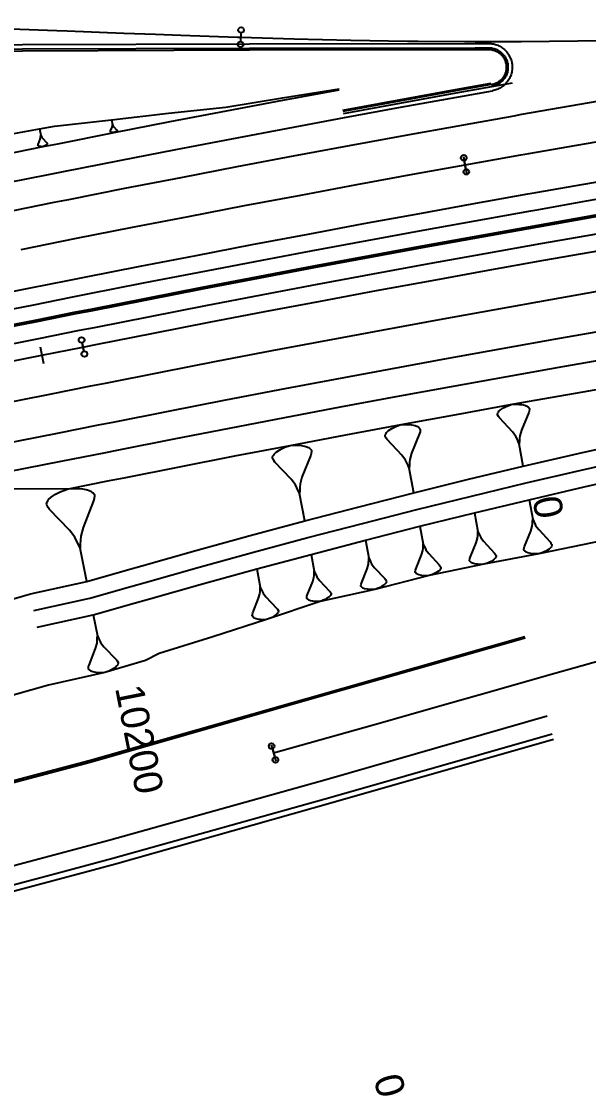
# Model space of a CAD drawing. Extents: x 389565 to 391267, y 804651 to 804848.
# Drawn here: x 390812.1 to 390862.1, y 804680.4 to 804775.1 of the extents above; entities that cross this region are included whole.
import ezdxf
from ezdxf.enums import TextEntityAlignment as Align

# ---------------------------------------------------------------- set-up
doc = ezdxf.new("R2010")
doc.units = 0
doc.layers.get('0').update_dxf_attribs({"linetype": 'CONTINUOUS'})
doc.styles.add('ARIAL', font='ARIAL.FON')

msp = doc.modelspace()

# ---------------------------------------------------------------- linework, layer by layer
at = {"color": 1}
for p, q in [((390831.4755, 804774.073), (390831.4484, 804773.3136)), ((390851.287, 804762.0764), (390851.1526, 804762.8242)), ((390817.6351, 804746.028), (390817.4866, 804746.7731)), ((390817.4866, 804746.7731), (390817.6351, 804746.028)), ((390834.244, 804710.9995), (390834.451, 804710.2685))]:
    msp.add_line(p, q, dxfattribs=at)
at = {"color": 7}
for p, q in [((390820.0764, 804766.4261), (390820.1567, 804766.0162)), ((390813.7284, 804765.6201), (390813.8412, 804765.0547)), ((390819.9786, 804765.3732), (390819.9835, 804765.4107)), ((390819.9809, 804765.3615), (390819.9786, 804765.3732)), ((390819.9972, 804765.3404), (390819.9809, 804765.3615)), ((390819.9835, 804765.4107), (390819.9906, 804765.4364)), ((390819.9906, 804765.4364), (390820.1206, 804765.7659)), ((390820.0112, 804765.331), (390819.9972, 804765.3404)), ((390820.0252, 804765.3216), (390820.0112, 804765.331)), ((390820.065, 804765.305), (390820.0252, 804765.3216)), ((390820.1281, 804765.2931), (390820.065, 804765.305)), ((390820.1206, 804765.7659), (390820.1491, 804765.8688)), ((390820.1655, 804765.2883), (390820.1281, 804765.2931)), ((390820.1491, 804765.8688), (390820.1516, 804765.9179)), ((390820.1516, 804765.9179), (390820.1541, 804765.967)), ((390820.1541, 804765.967), (390820.1567, 804766.0162)), ((390820.1567, 804766.0162), (390820.1776, 804765.9716)), ((390820.2147, 804765.2857), (390820.1655, 804765.2883)), ((390820.1776, 804765.9716), (390820.1985, 804765.9271)), ((390820.1985, 804765.9271), (390820.2194, 804765.8825)), ((390820.299, 804765.2901), (390820.2147, 804765.2857)), ((390820.2194, 804765.8825), (390820.2846, 804765.798)), ((390820.2846, 804765.798), (390820.5293, 804765.5419)), ((390820.3786, 804765.3179), (390820.299, 804765.2901)), ((390820.4232, 804765.3387), (390820.3786, 804765.3179)), ((390820.456, 804765.3573), (390820.4232, 804765.3387)), ((390820.51, 804765.3922), (390820.456, 804765.3573)), ((390820.5405, 804765.4225), (390820.51, 804765.3922)), ((390820.5293, 804765.5419), (390820.5456, 804765.5208)), ((390820.55, 804765.4365), (390820.5405, 804765.4225)), ((390820.5456, 804765.5208), (390820.5642, 804765.488)), ((390820.5594, 804765.4506), (390820.55, 804765.4365)), ((390820.5665, 804765.4763), (390820.5594, 804765.4506)), ((390820.5642, 804765.488), (390820.5665, 804765.4763)), ((390813.5984, 804764.1664), (390813.6049, 804764.2181)), ((390813.6016, 804764.1502), (390813.5984, 804764.1664)), ((390813.6242, 804764.1211), (390813.6016, 804764.1502)), ((390813.6049, 804764.2181), (390813.6146, 804764.2536)), ((390813.6146, 804764.2536), (390813.7925, 804764.709)), ((390813.7925, 804764.709), (390813.8314, 804764.8511)), ((390813.8314, 804764.8511), (390813.8347, 804764.919)), ((390813.8347, 804764.919), (390813.8379, 804764.9868)), ((390813.8379, 804764.9868), (390813.8412, 804765.0547)), ((390813.8412, 804765.0547), (390813.8702, 804764.9933)), ((390813.8702, 804764.9933), (390813.8993, 804764.9319)), ((390813.8993, 804764.9319), (390813.9283, 804764.8705)), ((390813.9283, 804764.8705), (390814.0187, 804764.7541)), ((390814.0187, 804764.7541), (390814.3577, 804764.4018)), ((390814.2574, 804764.1466), (390814.2122, 804764.1208)), ((390814.3318, 804764.195), (390814.2574, 804764.1466)), ((390814.3738, 804764.237), (390814.3318, 804764.195)), ((390814.3577, 804764.4018), (390814.3803, 804764.3727)), ((390814.3867, 804764.2564), (390814.3738, 804764.237)), ((390814.3803, 804764.3727), (390814.4061, 804764.3274)), ((390814.3997, 804764.2757), (390814.3867, 804764.2564)), ((390814.4094, 804764.3113), (390814.3997, 804764.2757)), ((390814.4061, 804764.3274), (390814.4094, 804764.3113)), ((390813.6436, 804764.1082), (390813.6242, 804764.1211)), ((390813.663, 804764.0953), (390813.6436, 804764.1082)), ((390813.7179, 804764.0726), (390813.663, 804764.0953)), ((390813.8051, 804764.0564), (390813.7179, 804764.0726)), ((390813.8568, 804764.0499), (390813.8051, 804764.0564)), ((390813.9246, 804764.0466), (390813.8568, 804764.0499)), ((390814.0409, 804764.053), (390813.9246, 804764.0466)), ((390814.1508, 804764.0917), (390814.0409, 804764.053)), ((390814.2122, 804764.1208), (390814.1508, 804764.0917)), ((390854.0725, 804740.4809), (390854.1085, 804740.6033)), ((390854.0826, 804740.4247), (390854.0725, 804740.4809)), ((390854.1085, 804740.6033), (390854.1546, 804740.6696)), ((390854.1546, 804740.6696), (390854.2007, 804740.7358)), ((390854.2007, 804740.7358), (390854.349, 804740.8784)), ((390854.349, 804740.8784), (390854.6097, 804741.0412)), ((390854.6097, 804741.0412), (390854.7682, 804741.1276)), ((390854.7682, 804741.1276), (390854.9828, 804741.2242)), ((390854.9828, 804741.2242), (390855.3659, 804741.351)), ((390855.3659, 804741.351), (390855.7692, 804741.3654)), ((390855.7692, 804741.3654), (390856.0039, 804741.3496)), ((390856.0039, 804741.3496), (390856.1825, 804741.3237)), ((390856.1825, 804741.3237), (390856.4836, 804741.2618)), ((390856.8293, 804740.6281), (390856.1828, 804739.0624)), ((390856.4836, 804741.2618), (390856.6723, 804741.1797)), ((390856.6723, 804741.1797), (390856.7385, 804741.1336)), ((390856.7385, 804741.1336), (390856.8048, 804741.0875)), ((390856.8048, 804741.0875), (390856.8811, 804740.9853)), ((390856.8653, 804740.7505), (390856.8293, 804740.6281)), ((390856.8912, 804740.9291), (390856.8653, 804740.7505)), ((390856.8811, 804740.9853), (390856.8912, 804740.9291)), ((390845.1677, 804739.4264), (390845.5902, 804739.5687)), ((390845.5902, 804739.5687), (390846.0355, 804739.587)), ((390846.0355, 804739.587), (390846.295, 804739.5709)), ((390846.295, 804739.5709), (390846.4924, 804739.5433)), ((390846.4924, 804739.5433), (390846.8253, 804739.4767)), ((390854.1691, 804740.2663), (390854.0826, 804740.4247)), ((390854.2454, 804740.164), (390854.1691, 804740.2663)), ((390855.3964, 804738.9211), (390854.2454, 804740.164)), ((390844.1667, 804738.6001), (390844.2057, 804738.7355)), ((390844.1782, 804738.5381), (390844.1667, 804738.6001)), ((390844.2057, 804738.7355), (390844.2563, 804738.809)), ((390844.2563, 804738.809), (390844.3068, 804738.8825)), ((390844.3068, 804738.8825), (390844.4698, 804739.0408)), ((390844.4698, 804739.0408), (390844.7568, 804739.2222)), ((390844.7568, 804739.2222), (390844.9313, 804739.3186)), ((390844.9313, 804739.3186), (390845.1677, 804739.4264)), ((390847.2108, 804738.7787), (390846.5058, 804737.0456)), ((390846.8253, 804739.4767), (390847.0342, 804739.3871)), ((390847.0342, 804739.3871), (390847.1076, 804739.3366)), ((390847.1076, 804739.3366), (390847.1811, 804739.2861)), ((390847.1811, 804739.2861), (390847.266, 804739.1736)), ((390847.2499, 804738.9142), (390847.2108, 804738.7787)), ((390847.2775, 804739.1116), (390847.2499, 804738.9142)), ((390847.266, 804739.1736), (390847.2775, 804739.1116)), ((390855.7018, 804738.5121), (390855.3964, 804738.9211)), ((390856.0388, 804738.5727), (390856.023, 804738.3379)), ((390856.1828, 804739.0624), (390856.0388, 804738.5727)), ((390835.3569, 804737.5749), (390835.824, 804737.735)), ((390835.824, 804737.735), (390836.3172, 804737.7579)), ((390836.3172, 804737.7579), (390836.6047, 804737.7415)), ((390836.6047, 804737.7415), (390836.8236, 804737.7121)), ((390836.8236, 804737.7121), (390837.1927, 804737.6403)), ((390837.1927, 804737.6403), (390837.4246, 804737.5423)), ((390844.2746, 804738.3636), (390844.1782, 804738.5381)), ((390844.3595, 804738.2511), (390844.2746, 804738.3636)), ((390845.638, 804736.885), (390844.3595, 804738.2511)), ((390855.7983, 804738.2975), (390855.7018, 804738.5121)), ((390855.8948, 804738.0829), (390855.7983, 804738.2975)), ((390855.9913, 804737.8683), (390855.8948, 804738.0829)), ((390856.0072, 804738.1031), (390855.9913, 804737.8683)), ((390856.3444, 804735.9023), (390855.9913, 804737.8683)), ((390856.023, 804738.3379), (390856.0072, 804738.1031)), ((390834.2528, 804736.6538), (390834.2953, 804736.804)), ((390834.2953, 804736.804), (390834.3508, 804736.8857)), ((390834.3508, 804736.8857), (390834.4063, 804736.9673)), ((390834.4063, 804736.9673), (390834.586, 804737.1437)), ((390834.586, 804737.1437), (390834.9028, 804737.3463)), ((390834.9028, 804737.3463), (390835.0956, 804737.4541)), ((390835.0956, 804737.4541), (390835.3569, 804737.5749)), ((390837.6239, 804736.8694), (390836.853, 804734.9454)), ((390837.4246, 804737.5423), (390837.5063, 804737.4868)), ((390837.5063, 804737.4868), (390837.5879, 804737.4312)), ((390837.5879, 804737.4312), (390837.6827, 804737.3071)), ((390837.6663, 804737.0196), (390837.6239, 804736.8694)), ((390837.6957, 804737.2385), (390837.6663, 804737.0196)), ((390837.6827, 804737.3071), (390837.6957, 804737.2385)), ((390845.9777, 804736.435), (390845.638, 804736.885)), ((390846.5058, 804737.0456), (390846.3496, 804736.5038)), ((390834.2659, 804736.5852), (390834.2528, 804736.6538)), ((390834.3737, 804736.3924), (390834.2659, 804736.5852)), ((390834.4684, 804736.2683), (390834.3737, 804736.3924)), ((390835.8926, 804734.7624), (390834.4684, 804736.2683)), ((390846.0856, 804736.1985), (390845.9777, 804736.435)), ((390846.1934, 804735.962), (390846.0856, 804736.1985)), ((390846.3013, 804735.7256), (390846.1934, 804735.962)), ((390846.3174, 804735.985), (390846.3013, 804735.7256)), ((390846.7027, 804733.556), (390846.3013, 804735.7256)), ((390846.3335, 804736.2444), (390846.3174, 804735.985)), ((390846.3496, 804736.5038), (390846.3335, 804736.2444)), ((390836.853, 804734.9454), (390836.6831, 804734.3443)), ((390815.7023, 804733.7107), (390816.2755, 804733.9115)), ((390816.2755, 804733.9115), (390816.8819, 804733.9437)), ((390816.8819, 804733.9437), (390817.2356, 804733.926)), ((390817.2356, 804733.926), (390817.5051, 804733.8917)), ((390817.5051, 804733.8917), (390817.9597, 804733.8063)), ((390836.2715, 804734.2659), (390835.8926, 804734.7624)), ((390836.3924, 804734.0046), (390836.2715, 804734.2659)), ((390836.5133, 804733.7433), (390836.3924, 804734.0046)), ((390836.6668, 804734.0569), (390836.6505, 804733.7694)), ((390836.6831, 804734.3443), (390836.6668, 804734.0569)), ((390814.4705, 804732.8546), (390814.5382, 804732.9555)), ((390814.5382, 804732.9555), (390814.7577, 804733.174)), ((390814.7577, 804733.174), (390815.1457, 804733.4257)), ((390815.1457, 804733.4257), (390815.3818, 804733.5599)), ((390815.3818, 804733.5599), (390815.7023, 804733.7107)), ((390817.9597, 804733.8063), (390818.2457, 804733.6877)), ((390818.2457, 804733.6877), (390818.3467, 804733.6201)), ((390818.3467, 804733.6201), (390818.4476, 804733.5525)), ((390818.4476, 804733.5525), (390818.5651, 804733.4006)), ((390818.5474, 804733.0469), (390818.4964, 804732.8617)), ((390818.5817, 804733.3163), (390818.5474, 804733.0469)), ((390818.5651, 804733.4006), (390818.5817, 804733.3163)), ((390836.6341, 804733.4819), (390836.5133, 804733.7433)), ((390836.6505, 804733.7694), (390836.6341, 804733.4819)), ((390837.0915, 804731.081), (390836.6341, 804733.4819)), ((390856.8747, 804732.9496), (390857.1835, 804731.2302)), ((390814.3519, 804732.5686), (390814.4029, 804732.7537)), ((390814.3686, 804732.4843), (390814.3519, 804732.5686)), ((390814.5028, 804732.2481), (390814.3686, 804732.4843)), ((390814.4029, 804732.7537), (390814.4705, 804732.8546)), ((390814.6203, 804732.0963), (390814.5028, 804732.2481)), ((390816.3845, 804730.2559), (390814.6203, 804732.0963)), ((390818.4964, 804732.8617), (390817.5642, 804730.4889)), ((390852.058, 804731.7939), (390852.3564, 804730.1572)), ((390857.1559, 804730.8195), (390857.1697, 804731.0248)), ((390857.1697, 804731.0248), (390857.1835, 804731.2302)), ((390857.1835, 804731.2302), (390857.268, 804731.0425)), ((390857.268, 804731.0425), (390857.3524, 804730.8548)), ((390816.8547, 804729.6484), (390816.3845, 804730.2559)), ((390817.5642, 804730.4889), (390817.3603, 804729.7482)), ((390847.2486, 804730.6061), (390847.539, 804729.0365)), ((390852.3437, 804729.9616), (390852.3564, 804730.1572)), ((390852.3564, 804730.1572), (390852.4372, 804729.9787)), ((390856.4507, 804728.8166), (390857.0161, 804730.1859)), ((390857.0161, 804730.1859), (390857.142, 804730.6142)), ((390857.142, 804730.6142), (390857.1559, 804730.8195)), ((390857.3524, 804730.8548), (390857.4368, 804730.6671)), ((390857.4368, 804730.6671), (390857.7039, 804730.3094)), ((390857.7039, 804730.3094), (390858.7105, 804729.2224)), ((390817.0056, 804729.328), (390816.8547, 804729.6484)), ((390817.1564, 804729.0076), (390817.0056, 804729.328)), ((390817.3426, 804729.3945), (390817.3249, 804729.0408)), ((390817.3603, 804729.7482), (390817.3426, 804729.3945)), ((390842.4468, 804729.3861), (390842.7412, 804727.8181)), ((390851.6644, 804727.8567), (390852.1995, 804729.1622)), ((390852.1995, 804729.1622), (390852.3184, 804729.5704)), ((390852.3184, 804729.5704), (390852.331, 804729.766)), ((390852.331, 804729.766), (390852.3437, 804729.9616)), ((390852.4372, 804729.9787), (390852.5181, 804729.8001)), ((390852.5181, 804729.8001), (390852.599, 804729.6216)), ((390852.599, 804729.6216), (390852.8542, 804729.2816)), ((390852.8542, 804729.2816), (390853.8156, 804728.2489)), ((390858.7105, 804729.2224), (390858.7773, 804729.133)), ((390858.7773, 804729.133), (390858.8528, 804728.9944)), ((390817.3072, 804728.6871), (390817.1564, 804729.0076)), ((390817.3249, 804729.0408), (390817.3072, 804728.6871)), ((390817.8896, 804725.7379), (390817.3072, 804728.6871)), ((390847.3911, 804728.0815), (390847.5041, 804728.4735)), ((390847.5041, 804728.4735), (390847.5157, 804728.6611)), ((390847.5157, 804728.6611), (390847.5274, 804728.8488)), ((390847.5274, 804728.8488), (390847.539, 804729.0365)), ((390847.539, 804729.0365), (390847.6171, 804728.8654)), ((390847.6171, 804728.8654), (390847.6951, 804728.6943)), ((390847.6951, 804728.6943), (390847.7731, 804728.5233)), ((390847.7731, 804728.5233), (390848.0189, 804728.1977)), ((390848.0189, 804728.1977), (390848.9439, 804727.2093)), ((390853.8156, 804728.2489), (390853.8794, 804728.1639)), ((390853.8794, 804728.1639), (390853.9518, 804728.0321)), ((390856.3965, 804728.5533), (390856.4192, 804728.7095)), ((390856.4054, 804728.5041), (390856.3965, 804728.5533)), ((390856.4721, 804728.4147), (390856.4054, 804728.5041)), ((390856.4192, 804728.7095), (390856.4507, 804728.8166)), ((390856.5301, 804728.3744), (390856.4721, 804728.4147)), ((390856.588, 804728.3341), (390856.5301, 804728.3744)), ((390856.7531, 804728.2623), (390856.588, 804728.3341)), ((390857.0163, 804728.2082), (390856.7531, 804728.2623)), ((390857.1725, 804728.1855), (390857.0163, 804728.2082)), ((390857.3779, 804728.1717), (390857.1725, 804728.1855)), ((390857.7306, 804728.1843), (390857.3779, 804728.1717)), ((390858.0656, 804728.2952), (390857.7306, 804728.1843)), ((390858.2533, 804728.3796), (390858.0656, 804728.2952)), ((390858.3919, 804728.4552), (390858.2533, 804728.3796)), ((390858.6199, 804728.5976), (390858.3919, 804728.4552)), ((390858.7496, 804728.7223), (390858.6199, 804728.5976)), ((390858.7899, 804728.7803), (390858.7496, 804728.7223)), ((390858.8302, 804728.8382), (390858.7899, 804728.7803)), ((390858.8617, 804728.9453), (390858.8302, 804728.8382)), ((390858.8528, 804728.9944), (390858.8617, 804728.9453)), ((390837.6528, 804728.134), (390837.9376, 804726.6389)), ((390842.5959, 804726.8633), (390842.7078, 804727.2553)), ((390842.7078, 804727.2553), (390842.7189, 804727.4429)), ((390842.7189, 804727.4429), (390842.7301, 804727.6305)), ((390842.7301, 804727.6305), (390842.7412, 804727.8181)), ((390842.7412, 804727.8181), (390842.8197, 804727.6473)), ((390842.8197, 804727.6473), (390842.8981, 804727.4766)), ((390842.8981, 804727.4766), (390842.9766, 804727.3058)), ((390842.9766, 804727.3058), (390843.2231, 804726.981)), ((390846.881, 804726.8276), (390847.3911, 804728.0815)), ((390848.9439, 804727.2093), (390849.0053, 804727.1279)), ((390851.6135, 804727.6058), (390851.6347, 804727.7547)), ((390851.6221, 804727.5591), (390851.6135, 804727.6058)), ((390851.6859, 804727.4741), (390851.6221, 804727.5591)), ((390851.6347, 804727.7547), (390851.6644, 804727.8567)), ((390851.7412, 804727.4358), (390851.6859, 804727.4741)), ((390851.7965, 804727.3976), (390851.7412, 804727.4358)), ((390851.9538, 804727.3296), (390851.7965, 804727.3976)), ((390852.2047, 804727.2787), (390851.9538, 804727.3296)), ((390852.3535, 804727.2576), (390852.2047, 804727.2787)), ((390852.5491, 804727.2449), (390852.3535, 804727.2576)), ((390852.885, 804727.2578), (390852.5491, 804727.2449)), ((390853.2038, 804727.3643), (390852.885, 804727.2578)), ((390853.3823, 804727.4451), (390853.2038, 804727.3643)), ((390853.5141, 804727.5175), (390853.3823, 804727.4451)), ((390853.7309, 804727.6536), (390853.5141, 804727.5175)), ((390853.8541, 804727.7727), (390853.7309, 804727.6536)), ((390853.8923, 804727.828), (390853.8541, 804727.7727)), ((390853.9306, 804727.8833), (390853.8923, 804727.828)), ((390853.9603, 804727.9854), (390853.9306, 804727.8833)), ((390853.9518, 804728.0321), (390853.9603, 804727.9854)), ((390832.8669, 804726.8498), (390833.1776, 804725.2416)), ((390837.9071, 804726.1019), (390837.9173, 804726.2809)), ((390837.9173, 804726.2809), (390837.9275, 804726.4599)), ((390837.9275, 804726.4599), (390837.9376, 804726.6389)), ((390837.9376, 804726.6389), (390838.0129, 804726.4762)), ((390838.0129, 804726.4762), (390838.0882, 804726.3135)), ((390838.0882, 804726.3135), (390838.1634, 804726.1507)), ((390842.0893, 804725.6087), (390842.5959, 804726.8633)), ((390843.2231, 804726.981), (390844.1501, 804725.9956)), ((390846.8328, 804726.5868), (390846.8527, 804726.7296)), ((390846.8411, 804726.5419), (390846.8328, 804726.5868)), ((390846.9025, 804726.4605), (390846.8411, 804726.5419)), ((390846.8527, 804726.7296), (390846.881, 804726.8276)), ((390846.9557, 804726.424), (390846.9025, 804726.4605)), ((390847.0088, 804726.3874), (390846.9557, 804726.424)), ((390847.1599, 804726.3226), (390847.0088, 804726.3874)), ((390847.4008, 804726.2744), (390847.1599, 804726.3226)), ((390847.5436, 804726.2545), (390847.4008, 804726.2744)), ((390847.7313, 804726.2428), (390847.5436, 804726.2545)), ((390848.0535, 804726.2561), (390847.7313, 804726.2428)), ((390848.3591, 804726.359), (390848.0535, 804726.2561)), ((390848.5302, 804726.437), (390848.3591, 804726.359)), ((390848.6564, 804726.5068), (390848.5302, 804726.437)), ((390848.8641, 804726.638), (390848.6564, 804726.5068)), ((390848.982, 804726.7525), (390848.8641, 804726.638)), ((390849.0186, 804726.8057), (390848.982, 804726.7525)), ((390849.0053, 804727.1279), (390849.0751, 804727.0017)), ((390849.0551, 804726.8588), (390849.0186, 804726.8057)), ((390849.0834, 804726.9568), (390849.0551, 804726.8588)), ((390849.0751, 804727.0017), (390849.0834, 804726.9568)), ((390837.3213, 804724.5295), (390837.8014, 804725.7276)), ((390837.8014, 804725.7276), (390837.9071, 804726.1019)), ((390838.1634, 804726.1507), (390838.3994, 804725.8416)), ((390838.3994, 804725.8416), (390839.2863, 804724.9038)), ((390842.0418, 804725.3679), (390842.0614, 804725.5107)), ((390842.0502, 804725.3231), (390842.0418, 804725.3679)), ((390842.1118, 804725.2419), (390842.0502, 804725.3231)), ((390842.0614, 804725.5107), (390842.0893, 804725.6087)), ((390844.0719, 804725.4244), (390843.8647, 804725.2927)), ((390844.1895, 804725.5392), (390844.0719, 804725.4244)), ((390844.1501, 804725.9956), (390844.2118, 804725.9144)), ((390844.2258, 804725.5924), (390844.1895, 804725.5392)), ((390844.2118, 804725.9144), (390844.2818, 804725.7884)), ((390844.2622, 804725.6456), (390844.2258, 804725.5924)), ((390844.2902, 804725.7436), (390844.2622, 804725.6456)), ((390844.2818, 804725.7884), (390844.2902, 804725.7436)), ((390833.0335, 804724.2605), (390833.1463, 804724.6636)), ((390833.1463, 804724.6636), (390833.1567, 804724.8563)), ((390833.1567, 804724.8563), (390833.1672, 804725.049)), ((390833.1672, 804725.049), (390833.1776, 804725.2416)), ((390833.1776, 804725.2416), (390833.259, 804725.0667)), ((390833.259, 804725.0667), (390833.3405, 804724.8918)), ((390833.3405, 804724.8918), (390833.422, 804724.7169)), ((390833.422, 804724.7169), (390833.6768, 804724.3848)), ((390833.6768, 804724.3848), (390834.6339, 804723.3781)), ((390837.2766, 804724.2997), (390837.2949, 804724.436)), ((390837.2949, 804724.436), (390837.3213, 804724.5295)), ((390839.2131, 804724.3587), (390839.0157, 804724.2326)), ((390839.3249, 804724.4685), (390839.2131, 804724.3587)), ((390839.2863, 804724.9038), (390839.3453, 804724.8265)), ((390839.3595, 804724.5194), (390839.3249, 804724.4685)), ((390839.3453, 804724.8265), (390839.4124, 804724.7065)), ((390839.3941, 804724.5702), (390839.3595, 804724.5194)), ((390839.4205, 804724.6638), (390839.3941, 804724.5702)), ((390839.4124, 804724.7065), (390839.4205, 804724.6638)), ((390842.1651, 804725.2055), (390842.1118, 804725.2419)), ((390842.2183, 804725.1691), (390842.1651, 804725.2055)), ((390842.3695, 804725.1047), (390842.2183, 804725.1691)), ((390842.6103, 804725.0572), (390842.3695, 804725.1047)), ((390842.7531, 804725.0376), (390842.6103, 804725.0572)), ((390842.9407, 804725.0265), (390842.7531, 804725.0376)), ((390843.2627, 804725.0405), (390842.9407, 804725.0265)), ((390843.5679, 804725.1442), (390843.2627, 804725.0405)), ((390843.7387, 804725.2227), (390843.5679, 804725.1442)), ((390843.8647, 804725.2927), (390843.7387, 804725.2227)), ((390832.5203, 804722.9698), (390833.0335, 804724.2605)), ((390837.2847, 804724.257), (390837.2766, 804724.2997)), ((390837.3437, 804724.1797), (390837.2847, 804724.257)), ((390837.3945, 804724.1451), (390837.3437, 804724.1797)), ((390837.4454, 804724.1105), (390837.3945, 804724.1451)), ((390837.5898, 804724.0495), (390837.4454, 804724.1105)), ((390837.8197, 804724.0047), (390837.5898, 804724.0495)), ((390837.956, 804723.9864), (390837.8197, 804724.0047)), ((390838.135, 804723.9763), (390837.956, 804723.9864)), ((390838.4421, 804723.9905), (390838.135, 804723.9763)), ((390838.733, 804724.0902), (390838.4421, 804723.9905)), ((390838.8957, 804724.1654), (390838.733, 804724.0902)), ((390839.0157, 804724.2326), (390838.8957, 804724.1654)), ((390818.4709, 804722.7948), (390818.8328, 804720.962)), ((390832.4728, 804722.7223), (390832.4921, 804722.869)), ((390832.4816, 804722.6763), (390832.4728, 804722.7223)), ((390832.5454, 804722.5933), (390832.4816, 804722.6763)), ((390832.4921, 804722.869), (390832.5203, 804722.9698)), ((390832.6002, 804722.5562), (390832.5454, 804722.5933)), ((390832.655, 804722.5191), (390832.6002, 804722.5562)), ((390832.8106, 804722.4539), (390832.655, 804722.5191)), ((390834.0408, 804722.5009), (390833.728, 804722.3928)), ((390834.2157, 804722.5824), (390834.0408, 804722.5009)), ((390834.3447, 804722.655), (390834.2157, 804722.5824)), ((390834.5566, 804722.7912), (390834.3447, 804722.655)), ((390834.6767, 804722.9098), (390834.5566, 804722.7912)), ((390834.6339, 804723.3781), (390834.6976, 804723.2951)), ((390834.7138, 804722.9646), (390834.6767, 804722.9098)), ((390834.6976, 804723.2951), (390834.7702, 804723.1662)), ((390834.7509, 804723.0194), (390834.7138, 804722.9646)), ((390834.7791, 804723.1202), (390834.7509, 804723.0194)), ((390834.7702, 804723.1662), (390834.7791, 804723.1202)), ((390833.0581, 804722.4064), (390832.8106, 804722.4539)), ((390833.2048, 804722.3871), (390833.0581, 804722.4064)), ((390833.3975, 804722.3766), (390833.2048, 804722.3871)), ((390833.728, 804722.3928), (390833.3975, 804722.3766)), ((390818.8108, 804720.5225), (390818.8218, 804720.7423)), ((390818.8218, 804720.7423), (390818.8328, 804720.962)), ((390818.8328, 804720.962), (390818.9266, 804720.7629)), ((390818.9266, 804720.7629), (390819.0203, 804720.5638)), ((390819.0203, 804720.5638), (390819.114, 804720.3647)), ((390818.0938, 804718.3678), (390818.6731, 804719.8424)), ((390818.6731, 804719.8424), (390818.7998, 804720.3027)), ((390818.7998, 804720.3027), (390818.8108, 804720.5225)), ((390819.114, 804720.3647), (390819.4062, 804719.9872)), ((390819.4062, 804719.9872), (390820.5025, 804718.8435)), ((390820.5025, 804718.8435), (390820.5756, 804718.7491)), ((390820.5756, 804718.7491), (390820.659, 804718.6024)), ((390818.0408, 804718.0853), (390818.0621, 804718.2528)), ((390818.0511, 804718.033), (390818.0408, 804718.0853)), ((390818.1242, 804717.9386), (390818.0511, 804718.033)), ((390818.0621, 804718.2528), (390818.0938, 804718.3678)), ((390818.1869, 804717.8966), (390818.1242, 804717.9386)), ((390818.2496, 804717.8545), (390818.1869, 804717.8966)), ((390818.4274, 804717.7808), (390818.2496, 804717.8545)), ((390818.7099, 804717.7278), (390818.4274, 804717.7808)), ((390818.8773, 804717.7065), (390818.7099, 804717.7278)), ((390819.8302, 804717.8403), (390819.474, 804717.7155)), ((390820.0293, 804717.934), (390819.8302, 804717.8403)), ((390820.176, 804718.0174), (390820.0293, 804717.934)), ((390820.4172, 804718.1738), (390820.176, 804718.0174)), ((390820.5536, 804718.3096), (390820.4172, 804718.1738)), ((390820.5956, 804718.3723), (390820.5536, 804718.3096)), ((390820.6376, 804718.435), (390820.5956, 804718.3723)), ((390820.6693, 804718.55), (390820.6376, 804718.435)), ((390820.659, 804718.6024), (390820.6693, 804718.55)), ((390819.0971, 804717.6955), (390818.8773, 804717.7065)), ((390819.474, 804717.7155), (390819.0971, 804717.6955))]:
    msp.add_line(p, q, dxfattribs=at)
at = {"color": 3}
for p, q in [((390851.0871, 804763.1885), (390851.3525, 804761.7121)), ((390813.8052, 804746.4199), (390814.0958, 804744.9483)), ((390834.1431, 804711.3556), (390834.5519, 804709.9124))]:
    msp.add_line(p, q, dxfattribs=at)
at = {"color": 3, "linetype": 'CONTINUOUS'}
for points in [[(390811.1789, 804774.4176), (390815.2586, 804774.2719), (390816.1757, 804774.2391), (390821.1725, 804774.0607), (390823.9547, 804773.9614), (390826.1693, 804773.8823), (390831.1662, 804773.7039), (390831.4619, 804773.6933), (390836.1636, 804773.5439), (390841.1622, 804773.4255), (390846.1616, 804773.3487), (390847.0792, 804773.3391), (390851.1614, 804773.3136), (390856.1614, 804773.3202), (390861.1612, 804773.3684), (390866.1603, 804773.4583), (390871.1586, 804773.5898), (390876.1556, 804773.763), (390881.1509, 804773.9779), (390886.1443, 804774.2343), (390891.1354, 804774.5324), (390896.1239, 804774.872), (390900, 804775.1684)], [(390853.2741, 804773.1472), (390853.3184, 804773.1469), (390853.4183, 804773.1427), (390853.5179, 804773.1337), (390853.6169, 804773.12), (390853.7152, 804773.1017), (390853.8125, 804773.0786), (390853.9086, 804773.051), (390854.0033, 804773.0188), (390854.0963, 804772.9821), (390854.1875, 804772.9411), (390854.2766, 804772.8957), (390854.3634, 804772.8462), (390854.4478, 804772.7926), (390854.5296, 804772.735), (390854.6085, 804772.6736), (390854.6844, 804772.6085), (390854.7572, 804772.5399), (390854.8265, 804772.4679), (390854.8924, 804772.3927), (390854.9546, 804772.3144), (390855.0131, 804772.2333), (390855.0675, 804772.1494), (390855.118, 804772.0631), (390855.1643, 804771.9745), (390855.2063, 804771.8837), (390855.2439, 804771.7911), (390855.2771, 804771.6968), (390855.3057, 804771.601), (390855.3298, 804771.5039), (390855.3492, 804771.4058), (390855.3639, 804771.3069), (390855.3739, 804771.2074), (390855.3792, 804771.1076), (390855.3797, 804771.0076), (390855.3754, 804770.9077), (390855.3664, 804770.8081), (390855.3526, 804770.7091), (390855.3342, 804770.6108), (390855.3111, 804770.5135), (390855.2834, 804770.4174), (390855.2511, 804770.3228), (390855.2144, 804770.2298), (390855.1733, 804770.1386), (390855.1279, 804770.0495), (390855.0783, 804769.9627), (390855.0247, 804769.8783), (390854.967, 804769.7966), (390854.9056, 804769.7177), (390854.8405, 804769.6419), (390854.7718, 804769.5692), (390854.6998, 804769.4998), (390854.6245, 804769.434), (390854.5462, 804769.3719), (390854.465, 804769.3135), (390854.3811, 804769.259), (390854.2947, 804769.2087), (390854.2061, 804769.1624), (390854.1153, 804769.1205), (390854.0226, 804769.0829), (390853.9283, 804769.0498), (390853.8325, 804769.0212), (390853.7354, 804768.9972), (390853.6478, 804768.9797)], [(390851.2198, 804762.4503), (390856.142, 804763.3286), (390856.8347, 804763.4511), (390861.0666, 804764.194), (390865.9933, 804765.0465), (390870.9223, 804765.8862), (390875.8535, 804766.7129), (390880.7869, 804767.5267), (390883.1218, 804767.9072), (390885.7224, 804768.327), (390888.9492, 804768.8415), (390890.6605, 804769.1114), (390895.6012, 804769.8792), (390900, 804770.5479)], [(390800, 804742.9813), (390804.1352, 804743.7712), (390809.044, 804744.7215), (390813.9505, 804745.6841), (390817.5608, 804746.4006), (390818.8547, 804746.6581), (390823.7601, 804747.626), (390828.6681, 804748.581), (390833.5785, 804749.523), (390838.4915, 804750.4522), (390843.4068, 804751.3684), (390848.3245, 804752.2717), (390853.2446, 804753.162), (390858.167, 804754.0394), (390863.0917, 804754.9038), (390868.0187, 804755.7552), (390872.9479, 804756.5937), (390877.8793, 804757.4192), (390882.8128, 804758.2318), (390887.7485, 804759.0313), (390892.6862, 804759.8179), (390893.8343, 804759.9988), (390897.626, 804760.5914), (390900, 804760.9568)], [(390834.3475, 804710.634), (390839.1582, 804711.9967), (390843.9689, 804713.3594), (390848.7797, 804714.7221), (390853.5904, 804716.0848), (390858.4011, 804717.4475), (390863.2118, 804718.8102), (390868.0226, 804720.1728), (390869.8762, 804720.6979), (390872.8296, 804721.5485), (390877.618, 804722.9876), (390882.3853, 804724.495), (390887.1306, 804726.0703), (390891.8529, 804727.7132), (390896.5513, 804729.4235), (390900, 804730.7349)]]:
    msp.add_lwpolyline(points, dxfattribs=at)
at = {"color": 7, "linetype": 'CONTINUOUS'}
for points in [[(390811.1789, 804774.4176), (390815.2586, 804774.2719), (390816.1757, 804774.2391), (390821.1725, 804774.0607), (390823.9547, 804773.9614), (390826.1693, 804773.8823), (390831.1662, 804773.7039), (390831.4619, 804773.6933), (390836.1636, 804773.5439), (390841.1622, 804773.4255), (390846.1616, 804773.3487), (390847.0792, 804773.3391), (390851.1614, 804773.3136), (390856.1614, 804773.3202), (390861.1612, 804773.3684), (390866.1603, 804773.4583), (390871.1586, 804773.5898), (390876.1556, 804773.763), (390881.1509, 804773.9779), (390886.1443, 804774.2343), (390891.1354, 804774.5324), (390896.1239, 804774.872), (390900, 804775.1684)], [(390811.4318, 804758.4378), (390815.0187, 804759.1496), (390816.3214, 804759.4089), (390821.2604, 804760.3834), (390826.2019, 804761.3449), (390831.146, 804762.2934), (390836.0925, 804763.2289), (390841.0415, 804764.1514), (390845.9928, 804765.0608), (390850.6004, 804765.8951), (390850.9466, 804765.9573), (390855.5317, 804766.775), (390856.2256, 804766.8977), (390860.4653, 804767.642), (390865.4011, 804768.4961), (390870.3391, 804769.3372), (390875.2794, 804770.1655), (390880.2217, 804770.9807), (390882.561, 804771.362), (390885.1676, 804771.7828), (390888.402, 804772.2984), (390890.1172, 804772.5689), (390895.0694, 804773.3386), (390900, 804774.088)], [(390800, 804772.6112), (390812.2434, 804772.656), (390832.232, 804772.728), (390852.121, 804772.763), (390853.2713, 804772.7662), (390853.3114, 804772.766), (390853.3932, 804772.7625), (390853.4747, 804772.7552), (390853.5558, 804772.744), (390853.6362, 804772.7289), (390853.7159, 804772.7101), (390853.7945, 804772.6874), (390853.872, 804772.6611), (390853.9482, 804772.6311), (390854.0228, 804772.5975), (390854.0958, 804772.5604), (390854.1669, 804772.5198), (390854.236, 804772.4759), (390854.3029, 804772.4288), (390854.3675, 804772.3786), (390854.4296, 804772.3253), (390854.4892, 804772.2691), (390854.546, 804772.2102), (390854.5999, 804772.1486), (390854.6508, 804772.0845), (390854.6986, 804772.0181), (390854.7432, 804771.9495), (390854.7845, 804771.8788), (390854.8224, 804771.8062), (390854.8568, 804771.732), (390854.8876, 804771.6561), (390854.9148, 804771.5789), (390854.9382, 804771.5005), (390854.9579, 804771.4211), (390854.9738, 804771.3408), (390854.9858, 804771.2598), (390854.994, 804771.1784), (390854.9983, 804771.0966), (390854.9987, 804771.0148), (390854.9952, 804770.933), (390854.9879, 804770.8515), (390854.9766, 804770.7704), (390854.9615, 804770.69), (390854.9426, 804770.6103), (390854.9199, 804770.5317), (390854.8935, 804770.4542), (390854.8635, 804770.3781), (390854.8298, 804770.3035), (390854.7926, 804770.2305), (390854.7521, 804770.1595), (390854.7081, 804770.0904), (390854.661, 804770.0235), (390854.6107, 804769.9589), (390854.5574, 804769.8968), (390854.5012, 804769.8373), (390854.4422, 804769.7806), (390854.3806, 804769.7267), (390854.3165, 804769.6758), (390854.25, 804769.628), (390854.1813, 804769.5835), (390854.1106, 804769.5422), (390854.0381, 804769.5044), (390853.9638, 804769.4701), (390853.8879, 804769.4393), (390853.8107, 804769.4122), (390853.7323, 804769.3888), (390853.6528, 804769.3691), (390853.5811, 804769.3548)], [(390800, 804772.4612), (390812.2439, 804772.506), (390832.2324, 804772.578), (390852.1215, 804772.613), (390853.2702, 804772.6162), (390853.3087, 804772.616), (390853.3833, 804772.6128), (390853.4577, 804772.6061), (390853.5317, 804772.5959), (390853.6052, 804772.5822), (390853.6779, 804772.565), (390853.7497, 804772.5443), (390853.8204, 804772.5203), (390853.8899, 804772.4929), (390853.958, 804772.4622), (390854.0246, 804772.4283), (390854.0895, 804772.3913), (390854.1526, 804772.3513), (390854.2136, 804772.3083), (390854.2726, 804772.2624), (390854.3293, 804772.2138), (390854.3837, 804772.1625), (390854.4355, 804772.1087), (390854.4847, 804772.0525), (390854.5312, 804771.994), (390854.5748, 804771.9334), (390854.6156, 804771.8707), (390854.6532, 804771.8062), (390854.6878, 804771.74), (390854.7192, 804771.6722), (390854.7473, 804771.603), (390854.7721, 804771.5325), (390854.7935, 804771.4609), (390854.8115, 804771.3884), (390854.826, 804771.3152), (390854.837, 804771.2413), (390854.8445, 804771.1669), (390854.8484, 804771.0923), (390854.8488, 804771.0176), (390854.8456, 804770.943), (390854.8388, 804770.8686), (390854.8286, 804770.7946), (390854.8148, 804770.7211), (390854.7975, 804770.6485), (390854.7768, 804770.5767), (390854.7527, 804770.506), (390854.7253, 804770.4365), (390854.6946, 804770.3684), (390854.6607, 804770.3018), (390854.6236, 804770.2369), (390854.5835, 804770.1739), (390854.5405, 804770.1128), (390854.4946, 804770.0539), (390854.4459, 804769.9972), (390854.3946, 804769.9429), (390854.3408, 804769.8911), (390854.2845, 804769.8419), (390854.226, 804769.7955), (390854.1654, 804769.7519), (390854.1027, 804769.7112), (390854.0382, 804769.6736), (390853.9719, 804769.639), (390853.9041, 804769.6077), (390853.8349, 804769.5796), (390853.7644, 804769.5549), (390853.6928, 804769.5335), (390853.6203, 804769.5156), (390853.5548, 804769.5025)], [(390812.1099, 804755.0041), (390815.7031, 804755.7171), (390817.0035, 804755.976), (390821.9334, 804756.9487), (390826.8659, 804757.9085), (390831.8009, 804758.8552), (390836.7384, 804759.789), (390841.6783, 804760.7098), (390846.6206, 804761.6176), (390851.2198, 804762.4503), (390851.5653, 804762.5124), (390856.142, 804763.3286), (390856.8347, 804763.4511), (390861.0666, 804764.194), (390865.9933, 804765.0465), (390870.9223, 804765.8862), (390875.8535, 804766.7129), (390880.7869, 804767.5267), (390883.1218, 804767.9072), (390885.7224, 804768.327), (390888.9492, 804768.8415), (390890.6605, 804769.1114), (390895.6012, 804769.8792), (390900, 804770.5479)], [(390800, 804763.7615), (390800.2827, 804763.8053), (390805.2373, 804764.254), (390810.1393, 804764.9825), (390813.7284, 804765.6201), (390815.0423, 804765.847), (390820.0764, 804766.4261), (390825.1068, 804767.013), (390830.1508, 804767.518), (390835.1311, 804768.3494), (390840.1171, 804769.1471)], [(390840.4629, 804767.2782), (390845.4225, 804768.1892), (390850.3844, 804769.0875), (390853.5287, 804769.6491)], [(390840.4811, 804767.1799), (390845.4404, 804768.0908), (390850.4021, 804768.9891), (390853.5463, 804769.5506)], [(390807.8963, 804750.6107), (390812.788, 804751.5704), (390816.3875, 804752.2847), (390817.6855, 804752.5431), (390822.6064, 804753.514), (390827.5299, 804754.472), (390832.4558, 804755.4171), (390837.3842, 804756.3491), (390842.3151, 804757.2682), (390847.2484, 804758.1744), (390851.8391, 804759.0055), (390856.7523, 804759.8822), (390857.4437, 804760.0045), (390861.6678, 804760.7461), (390866.5856, 804761.597), (390871.5056, 804762.4351), (390876.4277, 804763.2603), (390881.352, 804764.0726), (390883.6827, 804764.4524), (390886.2772, 804764.8713), (390889.4965, 804765.3845), (390891.2037, 804765.6538), (390896.1329, 804766.4198), (390900, 804767.0077)], [(390800, 804742.9813), (390804.1352, 804743.7712), (390809.044, 804744.7215), (390813.9505, 804745.6841), (390817.5608, 804746.4006), (390818.8547, 804746.6581), (390823.7601, 804747.626), (390828.6681, 804748.581), (390833.5785, 804749.523), (390838.4915, 804750.4522), (390843.4068, 804751.3684), (390848.3245, 804752.2717), (390853.2446, 804753.162), (390858.167, 804754.0394), (390863.0917, 804754.9038), (390868.0187, 804755.7552), (390872.9479, 804756.5937), (390877.8793, 804757.4192), (390882.8128, 804758.2318), (390887.7485, 804759.0313), (390892.6862, 804759.8179), (390893.8343, 804759.9988), (390897.626, 804760.5914), (390900, 804760.9568)], [(390800, 804739.4181), (390804.7961, 804740.3341), (390809.7136, 804741.2861), (390814.6286, 804742.2504), (390818.2453, 804742.9681), (390819.5368, 804743.2252), (390824.4332, 804744.1913), (390829.3321, 804745.1445), (390834.2335, 804746.0849), (390839.1373, 804747.0123), (390844.0436, 804747.9268), (390848.9523, 804748.8284), (390853.8633, 804749.7171), (390858.7767, 804750.5929), (390863.6923, 804751.4557), (390868.6102, 804752.3056), (390873.5303, 804753.1425), (390878.4526, 804753.9665), (390883.3771, 804754.7775), (390888.3036, 804755.5756), (390893.2323, 804756.3607), (390894.3782, 804756.5414), (390898.163, 804757.1329), (390900, 804757.4156)], [(390810.3831, 804737.8508), (390815.3067, 804738.8167), (390818.9297, 804739.5357), (390820.2188, 804739.7923), (390825.1062, 804740.7566), (390829.996, 804741.7081), (390834.8884, 804742.6467), (390839.7832, 804743.5724), (390844.6804, 804744.4852), (390849.58, 804745.3852), (390854.482, 804746.2722), (390859.3863, 804747.1464), (390864.2929, 804748.0076), (390869.2017, 804748.8559), (390874.1127, 804749.6913), (390879.0259, 804750.5138), (390883.9413, 804751.3233), (390888.8588, 804752.1199), (390893.7783, 804752.9036), (390894.9221, 804753.0839), (390898.6999, 804753.6743), (390900, 804753.8744)], [(390800, 804721.6206), (390803.1299, 804722.2437), (390808.0845, 804723.2337), (390812.9536, 804724.6613), (390817.8896, 804725.7379), (390821.4759, 804726.7664), (390822.735, 804727.1279), (390827.5122, 804728.4776), (390832.2977, 804729.7953), (390837.0915, 804731.081), (390841.8932, 804732.3346), (390846.7027, 804733.556), (390851.5199, 804734.7453), (390856.3444, 804735.9023), (390861.1762, 804737.0271), (390866.0151, 804738.1195), (390870.8608, 804739.1797), (390875.7131, 804740.2074), (390880.572, 804741.2027), (390885.4371, 804742.1656), (390890.3084, 804743.096), (390895.1856, 804743.9938), (390896.3201, 804744.1979), (390900, 804744.8529)], [(390813.2406, 804723.189), (390818.1803, 804724.2664), (390821.7692, 804725.2953), (390823.0273, 804725.6566), (390827.8006, 804727.0056), (390832.5823, 804728.3226), (390837.3722, 804729.6075), (390842.17, 804730.8604), (390846.9757, 804732.0811), (390851.7889, 804733.2696), (390856.6096, 804734.4259), (390861.4375, 804735.55), (390866.2725, 804736.6418), (390871.1143, 804737.7012), (390875.9627, 804738.7283), (390880.8177, 804739.723), (390885.679, 804740.6852), (390890.5463, 804741.615), (390895.4196, 804742.5122), (390896.5532, 804742.7161), (390900, 804743.3297)], [(390900, 804737.7445), (390897.4025, 804737.3176), (390896.2779, 804737.0782), (390891.4435, 804736.03), (390886.6327, 804734.8466), (390881.8425, 804733.5512), (390877.0452, 804732.3139), (390872.2246, 804731.2254), (390867.393, 804730.2082), (390862.5644, 804729.179), (390857.7306, 804728.1843), (390852.885, 804727.2578), (390848.0535, 804726.2561), (390843.2627, 804725.0405), (390838.4421, 804723.9905), (390833.728, 804722.3928), (390829.0032, 804720.8682), (390824.2687, 804719.4081), (390823.066, 804718.7923), (390819.474, 804717.7155), (390814.5235, 804716.606), (390809.6214, 804715.2416), (390804.6518, 804714.2214), (390800, 804713.029)], [(390834.3475, 804710.634), (390839.1582, 804711.9967), (390843.9689, 804713.3594), (390848.7797, 804714.7221), (390853.5904, 804716.0848), (390858.4011, 804717.4475), (390863.2118, 804718.8102), (390868.0226, 804720.1728), (390869.8762, 804720.6979), (390872.8296, 804721.5485), (390877.618, 804722.9876), (390882.3853, 804724.495)]]:
    msp.add_lwpolyline(points, dxfattribs=at)
at = {"color": 2, "linetype": 'CONTINUOUS'}
for points in [[(390800, 804772.9922), (390812.242, 804773.037), (390832.231, 804773.109), (390852.12, 804773.144), (390853.2741, 804773.1472)], [(390800, 804758.7615), (390801.2082, 804758.9923), (390806.079, 804759.9353), (390810.9474, 804760.8904), (390814.5298, 804761.6013), (390815.8342, 804761.8609), (390820.7797, 804762.8367), (390825.7277, 804763.7995), (390830.6782, 804764.7493), (390835.6312, 804765.686), (390840.5866, 804766.6097), (390845.5444, 804767.5203), (390850.5047, 804768.4179), (390853.6478, 804768.9797)], [(390808.1832, 804749.1384), (390813.0787, 804750.0988), (390816.6809, 804750.8137), (390817.9778, 804751.0718), (390822.8948, 804752.042), (390827.8144, 804752.9993), (390832.7365, 804753.9436), (390837.661, 804754.8749), (390842.588, 804755.7933), (390847.5174, 804756.6987), (390852.1045, 804757.5292), (390857.0139, 804758.4052), (390857.7047, 804758.5274), (390861.9255, 804759.2684), (390866.8394, 804760.1187), (390871.7555, 804760.9561), (390876.6738, 804761.7806), (390881.5942, 804762.5923), (390883.923, 804762.9718), (390886.5149, 804763.3903), (390889.731, 804763.903), (390891.4366, 804764.172), (390896.3608, 804764.9373), (390900, 804765.4904)], [(390800, 804744.5085), (390803.8519, 804745.2442), (390808.7571, 804746.1938), (390813.6599, 804747.1557), (390817.2675, 804747.8716), (390818.5624, 804748.1293), (390823.4717, 804749.098), (390828.3835, 804750.0537), (390833.2979, 804750.9965), (390838.2147, 804751.9264), (390843.1339, 804752.8434), (390848.0555, 804753.7473), (390852.9795, 804754.6384), (390857.9058, 804755.5164), (390862.8344, 804756.3815), (390867.7652, 804757.2337), (390872.6983, 804758.0728), (390877.6336, 804758.899), (390882.571, 804759.7122), (390887.5106, 804760.5123), (390892.4522, 804761.2995), (390893.6012, 804761.4806), (390897.3959, 804762.0737), (390900, 804762.4745)], [(390810.8613, 804735.3969), (390815.7911, 804736.3641), (390819.4186, 804737.084), (390820.706, 804737.3402), (390825.5869, 804738.3033), (390830.4703, 804739.2535), (390835.3562, 804740.1908), (390840.2445, 804741.1153), (390845.1353, 804742.027), (390850.0284, 804742.9257), (390854.9239, 804743.8116), (390859.8217, 804744.6846), (390864.7218, 804745.5447), (390869.6242, 804746.3919), (390874.5287, 804747.2262), (390879.4354, 804748.0476), (390884.3443, 804748.856), (390889.2553, 804749.6516), (390894.1683, 804750.4342), (390895.3107, 804750.6143), (390899.0834, 804751.2039), (390900, 804751.345)]]:
    msp.add_lwpolyline(points, dxfattribs=at)
at = {"color": 1, "linetype": 'CONTINUOUS'}
for points in [[(390800, 804772.6122), (390812.2434, 804772.657), (390832.232, 804772.729), (390852.121, 804772.764), (390853.2713, 804772.7672), (390853.3114, 804772.767), (390853.3933, 804772.7635), (390853.4748, 804772.7562), (390853.5559, 804772.745), (390853.6365, 804772.7299), (390853.7161, 804772.711), (390853.7948, 804772.6884), (390853.8724, 804772.662), (390853.9486, 804772.632), (390854.0233, 804772.5984), (390854.0962, 804772.5612), (390854.1674, 804772.5207), (390854.2365, 804772.4768), (390854.3035, 804772.4296), (390854.3681, 804772.3793), (390854.4303, 804772.326), (390854.4899, 804772.2698), (390854.5467, 804772.2108), (390854.6007, 804772.1492), (390854.6516, 804772.0851), (390854.6995, 804772.0187), (390854.7441, 804771.95), (390854.7854, 804771.8793), (390854.8233, 804771.8067), (390854.8577, 804771.7324), (390854.8885, 804771.6565), (390854.9157, 804771.5792), (390854.9392, 804771.5008), (390854.9589, 804771.4213), (390854.9748, 804771.3409), (390854.9868, 804771.2599), (390854.995, 804771.1784), (390854.9993, 804771.0967), (390854.9997, 804771.0148), (390854.9962, 804770.9329), (390854.9889, 804770.8514), (390854.9776, 804770.7703), (390854.9625, 804770.6898), (390854.9436, 804770.6101), (390854.9209, 804770.5314), (390854.8945, 804770.4539), (390854.8644, 804770.3777), (390854.8307, 804770.303), (390854.7935, 804770.2301), (390854.7529, 804770.159), (390854.709, 804770.0899), (390854.6618, 804770.0229), (390854.6114, 804769.9583), (390854.5581, 804769.8962), (390854.5019, 804769.8366), (390854.4429, 804769.7798), (390854.3812, 804769.7259), (390854.3171, 804769.675), (390854.2506, 804769.6272), (390854.1819, 804769.5826), (390854.1111, 804769.5414), (390854.0385, 804769.5035), (390853.9642, 804769.4691), (390853.8883, 804769.4384), (390853.811, 804769.4112), (390853.7325, 804769.3878), (390853.653, 804769.3682), (390853.5813, 804769.3538)], [(390800, 804761.1466), (390800.7361, 804761.4473), (390805.6008, 804762.3891), (390810.4631, 804763.343), (390814.0409, 804764.053), (390815.3471, 804764.313), (390820.299, 804765.2901), (390825.2534, 804766.2541), (390830.2104, 804767.2051), (390835.1698, 804768.143), (390840.1317, 804769.0679)], [(390840.5175, 804766.9832), (390845.4763, 804767.894), (390850.4375, 804768.7923), (390853.5813, 804769.3537)], [(390800, 804746.1883), (390803.5403, 804746.8645), (390808.4415, 804747.8133), (390813.3402, 804748.7744), (390816.9449, 804749.4897), (390818.2409, 804749.7477), (390823.1544, 804750.7172), (390828.0705, 804751.6738), (390832.9891, 804752.6174), (390837.9102, 804753.5481), (390842.8337, 804754.4658), (390847.7595, 804755.3706), (390852.6878, 804756.2624), (390857.6184, 804757.1412), (390862.5512, 804758.0071), (390867.4864, 804758.8599), (390872.4237, 804759.6998), (390877.3633, 804760.5267), (390882.305, 804761.3406), (390887.2489, 804762.1414), (390892.1948, 804762.9293), (390893.3448, 804763.1106), (390897.1428, 804763.7041), (390900, 804764.1439)], [(390800, 804746.0356), (390803.5687, 804746.7172), (390808.4702, 804747.6661), (390813.3693, 804748.6273), (390816.9742, 804749.3426), (390818.2701, 804749.6006), (390823.1833, 804750.57), (390828.099, 804751.5265), (390833.0172, 804752.4701), (390837.9379, 804753.4007), (390842.861, 804754.3183), (390847.7864, 804755.223), (390852.7143, 804756.1147), (390857.6445, 804756.9935), (390862.577, 804757.8593), (390867.5117, 804758.7121), (390872.4487, 804759.5519), (390877.3879, 804760.3787), (390882.3292, 804761.1925), (390887.2726, 804761.9933), (390892.2182, 804762.7811), (390893.3681, 804762.9624), (390897.1658, 804763.5559), (390900, 804763.9921)], [(390811.1483, 804733.9246), (390816.2755, 804733.9115), (390819.9075, 804734.6322), (390821.1932, 804734.8881), (390826.0676, 804735.8499), (390830.9446, 804736.7989), (390835.824, 804737.735), (390840.7059, 804738.6583), (390845.5902, 804739.5687), (390850.4768, 804740.4663), (390855.3659, 804741.351), (390860.2572, 804742.2228), (390865.1508, 804743.0818), (390870.0466, 804743.9278), (390874.9447, 804744.761), (390879.8449, 804745.5813), (390884.7473, 804746.3887), (390889.6518, 804747.1832), (390894.5584, 804747.9648), (390895.6992, 804748.1446), (390899.467, 804748.7335), (390900, 804748.8155)], [(390813.5275, 804721.7167), (390818.4709, 804722.7948), (390822.0626, 804723.8243), (390823.3196, 804724.1854), (390828.089, 804725.5336), (390832.8669, 804726.8498), (390837.6528, 804728.134), (390842.4468, 804729.3861), (390847.2486, 804730.6061), (390852.058, 804731.7939), (390856.8747, 804732.9496), (390861.6988, 804734.0729), (390866.5298, 804735.164), (390871.3678, 804736.2228), (390876.2123, 804737.2492), (390881.0634, 804738.2432), (390885.9208, 804739.2048), (390890.7842, 804740.1339), (390895.6536, 804741.0306), (390896.7863, 804741.2343), (390900, 804741.8065)]]:
    msp.add_lwpolyline(points, dxfattribs=at)
at = {"color": 252, "linetype": 'CONTINUOUS'}
for points in [[(390840.5174, 804766.9834), (390845.4764, 804767.8938), (390850.4375, 804768.792), (390855.401, 804769.6767)], [(390856.474, 804720.876), (390837.288, 804715.404), (390818.108, 804709.929), (390800, 804705.1669)], [(390856.519, 804720.738), (390837.321, 804715.274), (390818.184, 804709.794), (390800, 804704.986)], [(390858.448, 804713.867), (390839.068, 804708.306), (390819.846, 804702.927), (390808.79, 804700)], [(390858.883, 804712.3059), (390839.508, 804706.7571), (390820.192, 804701.3299), (390815.1787, 804700)], [(390859.023, 804711.825), (390839.595, 804706.276), (390820.419, 804700.837), (390817.2675, 804700)], [(390817.2675, 804700), (390801.122, 804695.712), (390800, 804695.4441)], [(390815.1787, 804700), (390800.9979, 804696.2382), (390800, 804695.9983)]]:
    msp.add_lwpolyline(points, dxfattribs=at)
at = {"color": 1}
for centre, radius in [((390831.4843, 804774.3205), 0.2477), ((390831.4395, 804773.0641), 0.2497), ((390851.1084, 804763.07), 0.2497), ((390851.3308, 804761.8326), 0.2477), ((390817.4377, 804747.018), 0.2497), ((390817.4381, 804747.0161), 0.2477), ((390817.684, 804745.7831), 0.2496), ((390817.6836, 804745.785), 0.2477), ((390834.1764, 804711.2379), 0.2477), ((390834.5191, 804710.0282), 0.2497)]:
    msp.add_circle(centre, radius, dxfattribs=at)

# ---------------------------------------------------------------- texts
at = {"color": 2, "style": 'ARIAL'}
for s, rotation, p in [('0', 280.192, (390859.604, 804733.4767)), ('10200', 281.171, (390822.8287, 804716.858)), ('0', 285.815, (390845.5304, 804682.6213))]:
    msp.add_text(s, height=2.5, rotation=rotation, dxfattribs=at).set_placement(p, align=Align.TOP_LEFT)

doc.saveas('drawing.dxf')
